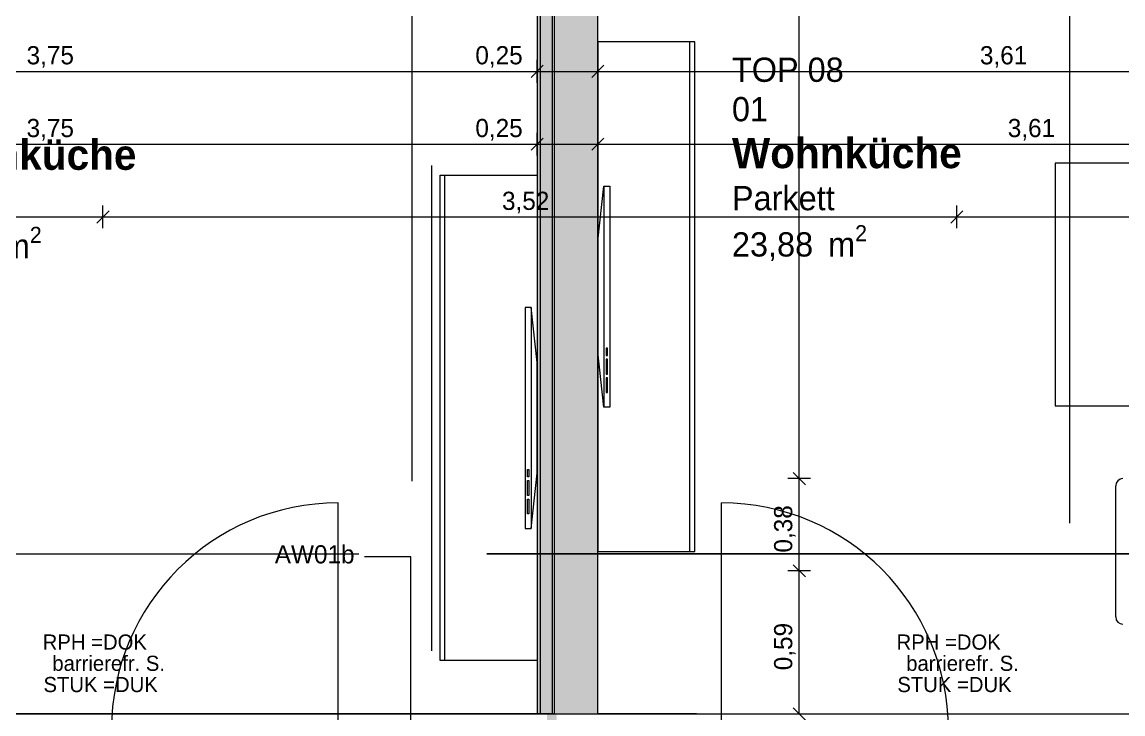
# Model space of a CAD drawing. Header units: metres. Extents: x -4 to 206, y -18 to 45.
# Drawn here: x 7.311 to 11.85, y -15.66 to -12.808 of the extents above; entities that cross this region are included whole.
import ezdxf

# ---------------------------------------------------------------- set-up
doc = ezdxf.new("R2010")
doc.units = ezdxf.units.M
doc.header["$MEASUREMENT"] = 0
for name, pattern in [('Achse', [0.004, 0.002, -0.001, 0, -0.001]), ('Baufluchtlinie', [0.013, 0.008, -0.005]), ('Schnittlinie', [0.006, 0.003, -0.0015, 0, -0.0015])]:
    doc.linetypes.add(name, pattern=pattern)
for name, color, linetype in [('2._2.Stock PP STG1_4_000 Achsraster', 7, 'Continuous'), ('2._2.Stock PP STG1_4_110 Wand Aussen', 7, 'Continuous'), ('2._2.Stock PP STG1_4_120 Wand Innen tragend', 7, 'Continuous'), ('2._2.Stock PP STG1_4_140 Brüstung', 7, 'Continuous'), ('2._2.Stock PP STG1_4_220 Bodenaufbau', 7, 'Continuous'), ('2._2.Stock PP STG1_4_510 Möblierung', 7, 'Continuous'), ('2._2.Stock PP STG1_4_810 Raum', 7, 'Continuous'), ('2._2.Stock PP STG1_4_851 Marker Schnitt', 7, 'Continuous'), ('2._2.Stock PP STG1_4_915 Allgemein Beschriftung.x', 7, 'Continuous'), ('2._2.Stock PP STG1_4_950 Polierplan Bemaßung', 7, 'Continuous'), ('2._2.Stock PP STG1_4_Neubau_840 Baulinien', 7, 'Continuous')]:
    doc.layers.add(name, color=color, linetype=linetype)
doc.styles.add('ERSTELLTER_STIL_2', font='')
doc.styles.add('ERSTELLTER_STIL_6', font='')
doc.styles.get('ERSTELLTER_STIL_2').set_extended_font_data('Eurostile')
doc.styles.get('ERSTELLTER_STIL_6').set_extended_font_data('Eurostile', bold=True)

msp = doc.modelspace()

# ---------------------------------------------------------------- hatches: boundary and pattern name
at = {"layer": '2._2.Stock PP STG1_4_120 Wand Innen tragend', "linetype": 'Continuous', "lineweight": 13, "true_color": 0xfb02fe}
msp.add_hatch(color=6, dxfattribs=at).paths.add_polyline_path([(9.435, -9.045), (9.435, -15.66), (9.4475, -15.66), (9.4475, -9.045)])
at = {"layer": '2._2.Stock PP STG1_4_120 Wand Innen tragend', "linetype": 'Continuous', "lineweight": 13, "true_color": 0xffaa00}
msp.add_hatch(color=40, dxfattribs=at).paths.add_polyline_path([(9.4475, -9.045), (9.4475, -15.66), (9.4975, -15.66), (9.4975, -9.045)])
at = {"layer": '2._2.Stock PP STG1_4_120 Wand Innen tragend', "linetype": 'Continuous', "lineweight": 13, "true_color": 0x3f7f02}
msp.add_hatch(color=76, dxfattribs=at).paths.add_polyline_path([(9.505, -9.045), (9.505, -15.66), (9.685, -15.66), (9.685, -9.045)])
at = {"layer": '2._2.Stock PP STG1_4_140 Brüstung', "linetype": 'Continuous', "lineweight": 13, "true_color": 0xb85600}
msp.add_hatch(color=32, dxfattribs=at).paths.add_polyline_path([(9.515, -15.66), (9.475, -15.66), (9.475, -15.84), (9.515, -15.84)])

# ---------------------------------------------------------------- linework, layer by layer
at = {"layer": '2._2.Stock PP STG1_4_000 Achsraster', "color": 5, "linetype": 'Achse', "lineweight": 0, "ltscale": 1000}
for p, q in [((9, 3), (9, -18)), ((-1.5, -15), (21, -15))]:
    msp.add_line(p, q, dxfattribs=at)
at = {"layer": '2._2.Stock PP STG1_4_110 Wand Aussen', "color": 7, "linetype": 'Continuous', "lineweight": 13, "ltscale": 1000}
for p, q in [((8.615, -15.725), (8.615, -14.79)), ((10.195, -15.725), (10.195, -14.79)), ((8.72, -15.66), (6.57, -15.66)), ((10.09, -15.66), (12.24, -15.66))]:
    msp.add_line(p, q, dxfattribs=at)
at = {"layer": '2._2.Stock PP STG1_4_110 Wand Aussen', "color": 7, "linetype": 'Continuous', "lineweight": 18, "ltscale": 1000, "flags": 128}
for points in [[(9.505, -15.66), (8.72, -15.66)], [(10.09, -15.66), (9.685, -15.66)]]:
    msp.add_lwpolyline(points, dxfattribs=at)
at = {"layer": '2._2.Stock PP STG1_4_110 Wand Aussen', "color": 7, "linetype": 'Continuous', "lineweight": 13, "ltscale": 1000}
for centre, start, end in [((8.615, -15.725), 90, 180), ((10.195, -15.725), 0, 90)]:
    msp.add_arc(centre, 0.935, start, end, dxfattribs=at)
for p in [(8.72, -15.66), (10.09, -15.66)]:
    msp.add_point(p, dxfattribs=at)
at = {"layer": '2._2.Stock PP STG1_4_120 Wand Innen tragend', "color": 7, "linetype": 'Continuous', "lineweight": 13, "ltscale": 1000}
for p, q in [((9.4475, -9.045), (9.4475, -15.66)), ((9.4975, -9.045), (9.4975, -15.66))]:
    msp.add_line(p, q, dxfattribs=at)
at = {"layer": '2._2.Stock PP STG1_4_120 Wand Innen tragend', "color": 7, "linetype": 'Continuous', "lineweight": 18, "ltscale": 1000}
msp.add_line((9.505, -9.045), (9.505, -15.66), dxfattribs=at)
at = {"layer": '2._2.Stock PP STG1_4_120 Wand Innen tragend', "color": 7, "linetype": 'Continuous', "lineweight": 13, "ltscale": 1000, "flags": 128}
for points in [[(9.435, -9.045), (9.435, -15.66)], [(9.435, -15.66), (9.4475, -15.66)], [(9.4475, -15.66), (9.4975, -15.66)], [(9.4975, -15.66), (9.505, -15.66)]]:
    msp.add_lwpolyline(points, dxfattribs=at)
at = {"layer": '2._2.Stock PP STG1_4_120 Wand Innen tragend', "color": 7, "linetype": 'Continuous', "lineweight": 18, "ltscale": 1000, "flags": 128}
msp.add_lwpolyline([(9.685, -15.66), (9.685, -9.045)], dxfattribs=at)
at = {"layer": '2._2.Stock PP STG1_4_220 Bodenaufbau', "color": 7, "linetype": 'Continuous', "lineweight": 13, "ltscale": 1000, "true_color": 0xf4f4f4, "flags": 128}
msp.add_lwpolyline([(3.445, -0.31), (0.3111, -0.31), (0.3639, -14.69), (5.685, -14.69), (5.685, -15.66), (13.295, -15.66), (13.295, -14.69), (18.6261, -14.69), (18.674, -0.31), (15.505, -0.31), (15.505, -0.71), (12.78, -0.71), (12.78, 0.49), (6.2, 0.49), (6.2, -0.71), (3.445, -0.71)], close=True, dxfattribs=at)
at = {"layer": '2._2.Stock PP STG1_4_510 Möblierung', "color": 8, "linetype": 'Continuous', "lineweight": 13, "ltscale": 1000, "true_color": 0x7e7f7f}
for p, q in [((10.065, -14.99), (10.065, -12.89)), ((9.055, -15.44), (9.055, -13.44)), ((9.71, -13.4842), (9.71, -14.3958)), ((9.41, -13.9842), (9.41, -14.8958)), ((9.725, -14.1527), (9.7188, -14.1527)), ((9.7188, -14.1527), (9.7188, -14.1831)), ((9.725, -14.1831), (9.725, -14.1527)), ((9.7188, -14.1831), (9.725, -14.1831)), ((9.725, -14.1983), (9.7188, -14.1983)), ((9.7188, -14.1983), (9.7188, -14.2591)), ((9.725, -14.2591), (9.725, -14.1983)), ((9.7188, -14.2591), (9.725, -14.2591)), ((9.725, -14.2742), (9.7188, -14.2742)), ((9.7188, -14.2742), (9.7188, -14.335)), ((9.725, -14.335), (9.725, -14.2742)), ((9.7188, -14.335), (9.725, -14.335)), ((9.395, -14.6831), (9.395, -14.6527)), ((9.395, -14.6527), (9.4012, -14.6527)), ((9.4012, -14.6527), (9.4012, -14.6831)), ((9.4012, -14.6831), (9.395, -14.6831)), ((9.395, -14.7591), (9.395, -14.6983)), ((9.395, -14.6983), (9.4012, -14.6983)), ((9.4012, -14.6983), (9.4012, -14.7591)), ((11.82, -15.26), (11.82, -14.72)), ((9.4012, -14.7591), (9.395, -14.7591)), ((9.395, -14.835), (9.395, -14.7742)), ((9.395, -14.7742), (9.4012, -14.7742)), ((9.4012, -14.7742), (9.4012, -14.835)), ((9.4012, -14.835), (9.395, -14.835))]:
    msp.add_line(p, q, dxfattribs=at)
at = {"layer": '2._2.Stock PP STG1_4_510 Möblierung', "color": 8, "linetype": 'Continuous', "lineweight": 13, "ltscale": 1000, "true_color": 0x7e7f7f, "flags": 128}
for points in [[(10.085, -14.99), (10.085, -12.89), (9.685, -12.89), (9.685, -14.99)], [(12.17, -14.39), (12.17, -13.39), (11.57, -13.39), (11.57, -14.39)], [(9.035, -15.44), (9.035, -13.44), (9.435, -13.44), (9.435, -15.44)], [(9.735, -13.4842), (9.735, -14.3958), (9.71, -14.3958), (9.685, -14.1679), (9.685, -13.7121), (9.71, -13.4842)], [(9.385, -13.9842), (9.385, -14.8958), (9.41, -14.8958), (9.435, -14.6679), (9.435, -14.2121), (9.41, -13.9842)]]:
    msp.add_lwpolyline(points, close=True, dxfattribs=at)
at = {"layer": '2._2.Stock PP STG1_4_510 Möblierung', "color": 8, "linetype": 'Continuous', "lineweight": 13, "ltscale": 1000, "true_color": 0x7e7f7f}
for centre, start, end in [((11.85, -14.72), 90, 180), ((11.85, -15.26), 180, 270)]:
    msp.add_arc(centre, 0.03, start, end, dxfattribs=at)
at = {"layer": '2._2.Stock PP STG1_4_851 Marker Schnitt', "color": 7, "linetype": 'Schnittlinie', "lineweight": 13, "ltscale": 1000}
for p, q in [((11.63, -5.7741), (11.63, -18)), ((8.9179, -11.7), (8.9179, -18))]:
    msp.add_line(p, q, dxfattribs=at)
at = {"layer": '2._2.Stock PP STG1_4_915 Allgemein Beschriftung.x', "color": 7, "linetype": 'Continuous', "lineweight": 13, "ltscale": 1000}
for p, q in [((8.9141, -15.012), (8.7234, -15.012)), ((8.9141, -15.741), (8.9141, -15.012))]:
    msp.add_line(p, q, dxfattribs=at)
at = {"layer": '2._2.Stock PP STG1_4_950 Polierplan Bemaßung', "color": 7, "linetype": 'Continuous', "lineweight": 13, "ltscale": 1000}
for p, q in [((10.5156, -14.69), (10.5156, -9.045)), ((9.435, -13.0586), (9.435, -12.9648)), ((9.685, -13.0586), (9.685, -12.9648)), ((5.685, -13.0117), (9.435, -13.0117)), ((9.46, -12.9867), (9.41, -13.0367)), ((9.435, -13.0117), (9.685, -13.0117)), ((9.71, -12.9867), (9.66, -13.0367)), ((9.685, -13.0117), (13.295, -13.0117)), ((9.46, -13.2867), (9.41, -13.3367)), ((9.435, -13.3586), (9.435, -13.2648)), ((9.71, -13.2867), (9.66, -13.3367)), ((9.685, -13.3586), (9.685, -13.2648)), ((5.685, -13.3117), (9.435, -13.3117)), ((9.435, -13.3117), (9.685, -13.3117)), ((9.685, -13.3117), (13.295, -13.3117)), ((7.645, -13.6586), (7.645, -13.5648)), ((11.165, -13.6586), (11.165, -13.5648)), ((5.375, -13.6117), (7.645, -13.6117)), ((7.67, -13.5867), (7.62, -13.6367)), ((7.645, -13.6117), (11.165, -13.6117)), ((11.19, -13.5867), (11.14, -13.6367)), ((11.165, -13.6117), (13.605, -13.6117)), ((10.5624, -14.69), (10.4687, -14.69)), ((10.4906, -14.665), (10.5406, -14.715)), ((10.5156, -15.07), (10.5156, -14.69)), ((10.4906, -15.045), (10.5406, -15.095)), ((10.5624, -15.07), (10.4687, -15.07)), ((10.5156, -15.66), (10.5156, -15.07)), ((10.4906, -15.635), (10.5406, -15.685))]:
    msp.add_line(p, q, dxfattribs=at)
at = {"layer": '2._2.Stock PP STG1_4_Neubau_840 Baulinien', "color": 1, "linetype": 'Baufluchtlinie', "lineweight": 25, "ltscale": 1000, "true_color": 0xfb0106, "flags": 128}
msp.add_lwpolyline([(-3.7725, -14.9786), (0, -15), (18.9876, -15.0005), (23.9775, -15.0046)], dxfattribs=at)

# ---------------------------------------------------------------- texts
at = {"layer": '2._2.Stock PP STG1_4_110 Wand Aussen', "color": 7, "linetype": 'Continuous', "lineweight": 13, "char_height": 0.0625, "attachment_point": 9, "style": 'ERSTELLTER_STIL_2'}
for s, insert in [('\\A1;{\\pqr;\\pt0;\\fEurostile|b0|i0|c0|p0;\\W1.000000;RPH =DOK}', (7.8262, -15.3958)), ('\\A1;{\\pqr;\\pt0;\\fEurostile|b0|i0|c0|p0;\\W1.000000;RPH =DOK}', (11.3462, -15.3958)), ('\\A1;{\\pqr;\\pt0;\\fEurostile|b0|i0|c0|p0;\\W1.000000;barrierefr. S. }', (7.9008, -15.4833)), ('\\A1;{\\pqr;\\pt0;\\fEurostile|b0|i0|c0|p0;\\W1.000000;barrierefr. S. }', (11.4208, -15.4833)), ('\\A1;{\\pqr;\\pt0;\\fEurostile|b0|i0|c0|p0;\\W1.000000;STUK =DUK}', (7.8712, -15.5708)), ('\\A1;{\\pqr;\\pt0;\\fEurostile|b0|i0|c0|p0;\\W1.000000;STUK =DUK}', (11.3911, -15.5708))]:
    msp.add_mtext(s, dxfattribs=dict(at, insert=insert))
at = {"layer": '2._2.Stock PP STG1_4_810 Raum', "color": 7, "linetype": 'Continuous', "lineweight": 13, "attachment_point": 1}
for s, insert, char_height, style in [('\\A1;{\\pql;\\pt0;\\fEurostile|b0|i0|c0|p0;\\W1.000000;TOP 08}', (10.238, -12.955), 0.1, 'ERSTELLTER_STIL_2'), ('\\A1;{\\pql;\\pt0;\\fEurostile|b0|i0|c0|p0;\\W1.000000;01}', (10.238, -13.1175), 0.1, 'ERSTELLTER_STIL_2'), ('\\A1;{\\pql;\\pt0;\\fEurostile|b1|i0|c0|p0;\\W1.000000;Wohnküche}', (6.8359, -13.2925), 0.125, 'ERSTELLTER_STIL_6'), ('\\A1;{\\pql;\\pt0;\\fEurostile|b1|i0|c0|p0;\\W1.000000;Wohnküche}', (10.238, -13.2857), 0.125, 'ERSTELLTER_STIL_6'), ('\\A1;{\\pql;\\pt0;\\fEurostile|b0|i0|c0|p0;\\W1.000000;Parkett}', (10.238, -13.4841), 0.1, 'ERSTELLTER_STIL_2'), ('\\A1;{\\pql;\\pt0,0.05;\\fEurostile|b0|i0|c0|p0;\\W1.000000;24,91\\fEurostile|b0|i0|c0|p0;\\W1.000000;\\A1{\\H.66x;\\S^  ;}\\fEurostile|b0|i0|c0|p0;\\W1.000000; m\\fEurostile|b0|i0|c0|p0;\\W1.000000;\\A1{\\H.66x;\\S2^  ;}}', (6.8359, -13.6525), 0.1, 'ERSTELLTER_STIL_2'), ('\\A1;{\\pql;\\pt0,0.05;\\fEurostile|b0|i0|c0|p0;\\W1.000000;23,88\\fEurostile|b0|i0|c0|p0;\\W1.000000;\\A1{\\H.66x;\\S^  ;}\\fEurostile|b0|i0|c0|p0;\\W1.000000; m\\fEurostile|b0|i0|c0|p0;\\W1.000000;\\A1{\\H.66x;\\S2^  ;}}', (10.238, -13.6456), 0.1, 'ERSTELLTER_STIL_2')]:
    msp.add_mtext(s, dxfattribs=dict(at, insert=insert, char_height=char_height, style=style))
at = {"layer": '2._2.Stock PP STG1_4_915 Allgemein Beschriftung.x', "color": 7, "linetype": 'Continuous', "lineweight": 13, "insert": (8.3534, -15.0026), "char_height": 0.075, "attachment_point": 4, "style": 'ERSTELLTER_STIL_2'}
msp.add_mtext('\\A1;{\\pql;\\fEurostile|b0|i0|c0|p0;\\W1.000000;AW01b}', dxfattribs=at)
at = {"layer": '2._2.Stock PP STG1_4_950 Polierplan Bemaßung', "color": 7, "linetype": 'Continuous', "lineweight": 13, "char_height": 0.075, "width": 0.22978, "attachment_point": 7, "style": 'ERSTELLTER_STIL_2'}
for s, insert in [('\\A1;{\\pql;\\fEurostile|b0|i0|c0|p0;\\W1.000000;3,75}', (7.3302, -12.9967)), ('\\A1;{\\pql;\\fEurostile|b0|i0|c0|p0;\\W1.000000;0,25}', (9.1802, -12.9967)), ('\\A1;{\\pql;\\fEurostile|b0|i0|c0|p0;\\W1.000000;3,61}', (11.2602, -12.9967)), ('\\A1;{\\pql;\\fEurostile|b0|i0|c0|p0;\\W1.000000;3,75}', (7.3302, -13.2967)), ('\\A1;{\\pql;\\fEurostile|b0|i0|c0|p0;\\W1.000000;0,25}', (9.1802, -13.2967)), ('\\A1;{\\pql;\\fEurostile|b0|i0|c0|p0;\\W1.000000;3,61}', (11.3751, -13.2967)), ('\\A1;{\\pql;\\fEurostile|b0|i0|c0|p0;\\W1.000000;3,52}', (9.2901, -13.5967))]:
    msp.add_mtext(s, dxfattribs=dict(at, insert=insert))
at = {"layer": '2._2.Stock PP STG1_4_950 Polierplan Bemaßung', "color": 7, "linetype": 'Continuous', "lineweight": 13, "char_height": 0.075, "width": 0.22978, "attachment_point": 7, "rotation": 90, "style": 'ERSTELLTER_STIL_2'}
for s, insert in [('\\A1;{\\pql;\\fEurostile|b0|i0|c0|p0;\\W1.000000;0,38}', (10.5006, -14.9949)), ('\\A1;{\\pql;\\fEurostile|b0|i0|c0|p0;\\W1.000000;0,59}', (10.5006, -15.4799))]:
    msp.add_mtext(s, dxfattribs=dict(at, insert=insert))

doc.saveas('drawing.dxf')
